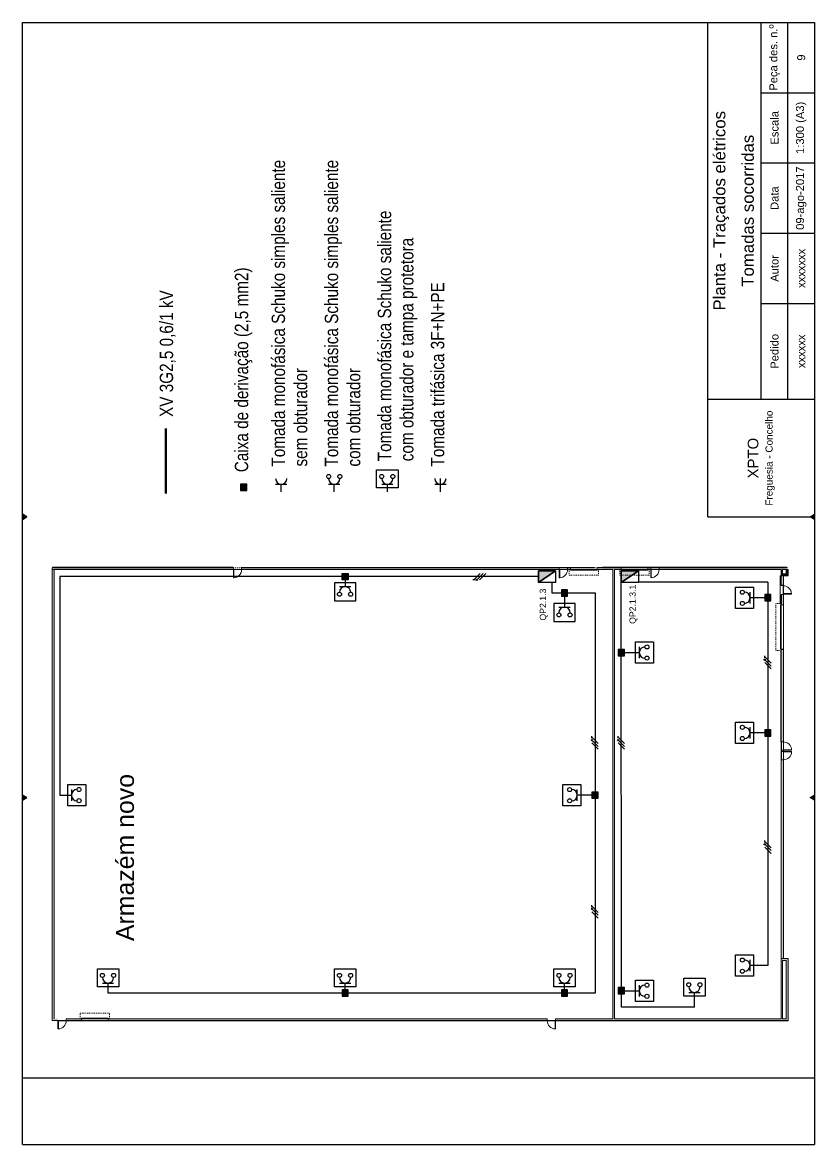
# Model space of a CAD drawing. Header units: millimetres. Extents: x -32 to 1412, y -324 to 2887.
# Drawn here: x 1309.3 to 1398.4, y 2330.8 to 2456.9 of the extents above; entities that cross this region are included whole.
import ezdxf

# ---------------------------------------------------------------- set-up
doc = ezdxf.new("R2010")
doc.units = ezdxf.units.MM
doc.header["$LTSCALE"] = 0.5
doc.linetypes.add('HIDDEN', pattern=[9.525, 6.35, -3.175])
doc.linetypes.add('Tracejado - 0_53_0_53', pattern=[0.00106, 0.00053, -0.00053])
doc.layers.get('0').update_dxf_attribs({"linetype": 'CONTINUOUS'})
doc.layers.add('aparelhagem', color=3, linetype='CONTINUOUS')
doc.layers.add('ESQUADRIA', color=7, linetype='CONTINUOUS')
for name, color, linetype, lineweight in [('Arq_Janelas_C', 7, 'CONTINUOUS', 9), ('Arq_Paredes', 7, 'CONTINUOUS', 5), ('Arq_Paredes_C', 7, 'CONTINUOUS', 9), ('Arq_pavimentos', 7, 'CONTINUOUS', 5), ('Arq_Portas', 7, 'CONTINUOUS', 5), ('Arq_Portas Folhas C', 7, 'CONTINUOUS', 9), ('arquitetura', 252, 'CONTINUOUS', 5), ('ESQUEMA', 3, 'CONTINUOUS', 0), ('quadros eletricos', 3, 'CONTINUOUS', 30)]:
    doc.layers.add(name, color=color, linetype=linetype, lineweight=lineweight)
doc.styles.add('Arial nw', font='ARIALN.TTF')
doc.styles.add('ITED_3', font='romans.shx', dxfattribs={"width": 0.9, "height": 0.1})

msp = doc.modelspace()

# ---------------------------------------------------------------- hatches: boundary and pattern name
for points in [[(1309.835, 2401.333), (1309.336, 2401.621), (1309.336, 2401.045)], [(1397.949, 2401.333), (1398.448, 2401.621), (1398.448, 2401.045)], [(1309.835, 2369.769), (1309.336, 2370.057), (1309.336, 2369.481)], [(1397.949, 2369.769), (1398.448, 2370.057), (1398.448, 2369.481)]]:
    msp.add_hatch(color=7).paths.add_polyline_path(points)
at = {"layer": 'aparelhagem'}
h = msp.add_hatch(color=256, dxfattribs=at)
edge = h.paths.add_edge_path()
edge.add_arc((1360.446, 2394.251), 0.069, 0, 360)
h = msp.add_hatch(color=256, dxfattribs=at)
edge = h.paths.add_edge_path()
edge.add_arc((1392.835, 2385.269), 0.069, 0, 360)
h = msp.add_hatch(color=256, dxfattribs=at)
edge = h.paths.add_edge_path()
edge.add_arc((1373.395, 2376.232), 0.069, 0, 360)
h = msp.add_hatch(color=256, dxfattribs=at)
edge = h.paths.add_edge_path()
edge.add_arc((1376.358, 2376.233), 0.069, 0, 360)
h = msp.add_hatch(color=256, dxfattribs=at)
edge = h.paths.add_edge_path()
edge.add_arc((1392.835, 2364.518), 0.069, 0, 360)
h = msp.add_hatch(color=256, dxfattribs=at)
edge = h.paths.add_edge_path()
edge.add_arc((1373.395, 2357.26), 0.069, 0, 360)
at = {"layer": 'Arq_Paredes'}
for points in [[(1318.939, 2395.609), (1312.903, 2395.609), (1312.903, 2395.409), (1318.939, 2395.409)], [(1312.889, 2395.409), (1312.663, 2395.409), (1312.663, 2344.686), (1312.889, 2344.686), (1312.889, 2394.768)], [(1375.949, 2395.409), (1375.749, 2395.409), (1375.749, 2344.912), (1375.949, 2344.912), (1375.949, 2379.477)], [(1394.858, 2395.409), (1394.708, 2395.409), (1394.708, 2394.936), (1394.858, 2394.936)], [(1395.237, 2394.71), (1395.237, 2394.936), (1394.708, 2394.936), (1394.708, 2394.71), (1394.934, 2394.71)], [(1395.463, 2394.71), (1395.463, 2395.409), (1395.237, 2395.409), (1395.237, 2394.71)], [(1394.858, 2351.461), (1394.708, 2351.461), (1394.708, 2344.912), (1394.858, 2344.912)], [(1395.463, 2344.686), (1395.463, 2351.687), (1395.237, 2351.687), (1395.237, 2344.686)]]:
    msp.add_hatch(color=252, dxfattribs=at).paths.add_polyline_path(points, flags=0)
h = msp.add_hatch(color=252, dxfattribs=at)
h.paths.add_polyline_path([(1395.223, 2395.409), (1395.223, 2395.649), (1380.953, 2395.649), (1380.953, 2395.409), (1394.858, 2395.409)], flags=0)
h.paths.add_polyline_path([(1380.023, 2395.409), (1380.023, 2395.649), (1379.688, 2395.649), (1379.688, 2395.409)], flags=0)
h.paths.add_polyline_path([(1376.688, 2395.649), (1373.988, 2395.649), (1373.988, 2395.409), (1376.688, 2395.409)], flags=0)
h.paths.add_polyline_path([(1370.988, 2395.409), (1370.988, 2395.649), (1370.653, 2395.649), (1370.653, 2395.409)], flags=0)
h.paths.add_polyline_path([(1369.723, 2395.649), (1333.994, 2395.649), (1333.994, 2395.409), (1369.723, 2395.409)], flags=0)
h.paths.add_polyline_path([(1333.064, 2395.649), (1318.939, 2395.649), (1318.939, 2395.409), (1333.064, 2395.409)], flags=0)
h = msp.add_hatch(color=252, dxfattribs=at)
h.dxf.hatch_style = 1
h.paths.add_polyline_path([(1394.708, 2394.71), (1394.708, 2393.658), (1394.934, 2393.658), (1394.934, 2394.71)])
h.paths.add_polyline_path([(1394.708, 2374.02), (1394.708, 2351.687), (1394.934, 2351.687), (1394.934, 2374.02)])
h.paths.add_polyline_path([(1394.708, 2386.458), (1394.708, 2386.308), (1394.708, 2376.023), (1394.934, 2376.023), (1394.934, 2386.458)])
h.paths.add_polyline_path([(1394.708, 2392.583), (1394.708, 2391.608), (1394.708, 2391.458), (1394.934, 2391.458), (1394.934, 2392.583)])
h.paths.add_polyline_path([(1395.237, 2351.687), (1394.708, 2351.687), (1394.708, 2351.461), (1395.237, 2351.461)])
h = msp.add_hatch(color=252, dxfattribs=at)
h.paths.add_polyline_path([(1395.237, 2344.912), (1369.307, 2344.912), (1369.307, 2344.686), (1395.237, 2344.686)], flags=0)
h.paths.add_polyline_path([(1368.377, 2344.686), (1368.377, 2344.912), (1318.967, 2344.912), (1318.967, 2344.686), (1366.146, 2344.686)], flags=0)
h.paths.add_polyline_path([(1315.967, 2344.912), (1314.258, 2344.912), (1314.258, 2344.686), (1315.967, 2344.686)], flags=0)
h.paths.add_polyline_path([(1313.328, 2344.686), (1313.328, 2344.912), (1312.889, 2344.912), (1312.889, 2344.686)], flags=0)
at = {"layer": 'quadros eletricos', "ltscale": 10}
for points in [[(1334.565, 2405.003), (1333.86, 2405.003), (1333.86, 2404.299), (1334.565, 2404.299)], [(1345.994, 2394.255), (1345.289, 2394.255), (1345.289, 2394.96), (1345.994, 2394.96)], [(1370.67, 2393.131), (1369.965, 2393.131), (1369.965, 2392.427), (1370.67, 2392.427)], [(1393.544, 2392.586), (1392.839, 2392.586), (1392.839, 2391.881), (1393.544, 2391.881)], [(1376.371, 2385.721), (1377.075, 2385.721), (1377.075, 2386.426), (1376.371, 2386.426)], [(1393.544, 2377.393), (1392.839, 2377.393), (1392.839, 2376.688), (1393.544, 2376.688)], [(1374.113, 2370.396), (1373.408, 2370.396), (1373.408, 2369.691), (1374.113, 2369.691)], [(1345.994, 2348.153), (1345.289, 2348.153), (1345.289, 2347.449), (1345.994, 2347.449)], [(1370.67, 2348.153), (1369.965, 2348.153), (1369.965, 2347.449), (1370.67, 2347.449)], [(1376.371, 2347.698), (1377.075, 2347.698), (1377.075, 2348.402), (1376.371, 2348.402)]]:
    msp.add_hatch(color=256, dxfattribs=at).paths.add_polyline_path(points)
at = {"layer": 'quadros eletricos'}
for points in [[(1367.385, 2393.954), (1369.315, 2395.261), (1367.385, 2395.261)], [(1376.709, 2393.954), (1378.639, 2395.261), (1376.709, 2395.261)]]:
    msp.add_hatch(color=256, dxfattribs=at).paths.add_polyline_path(points)

# ---------------------------------------------------------------- linework, layer by layer
msp.add_line((1386.446, 2401.333), (1398.448, 2401.333))
at = {"color": 252}
for p, q in [((1394.708, 2392.583), (1394.708, 2391.608)), ((1394.708, 2386.458), (1394.934, 2386.458)), ((1394.708, 2376.023), (1394.708, 2386.308)), ((1394.708, 2376.023), (1394.708, 2374.02))]:
    msp.add_line(p, q, dxfattribs=at)
at = {"color": 7}
for points in [[(1309.835, 2401.333), (1309.336, 2401.621), (1309.336, 2401.045)], [(1397.949, 2401.333), (1398.448, 2401.621), (1398.448, 2401.045)], [(1309.835, 2369.769), (1309.336, 2370.057), (1309.336, 2369.481)]]:
    msp.add_lwpolyline(points, close=True, dxfattribs=at)
at = {"layer": 'aparelhagem'}
for p, q in [((1360.129, 2394.251), (1360.842, 2394.964)), ((1360.446, 2394.251), (1361.158, 2394.964)), ((1360.763, 2394.251), (1361.475, 2394.964)), ((1360.246, 2394.251), (1360.012, 2394.251)), ((1392.835, 2385.468), (1392.835, 2385.703)), ((1392.835, 2385.585), (1393.548, 2384.873)), ((1392.835, 2385.269), (1393.548, 2384.556)), ((1392.835, 2384.952), (1393.548, 2384.239)), ((1373.395, 2376.432), (1373.395, 2376.666)), ((1376.358, 2376.432), (1376.358, 2376.667)), ((1373.395, 2376.549), (1374.108, 2375.836)), ((1373.395, 2376.232), (1374.108, 2375.519)), ((1373.395, 2375.915), (1374.108, 2375.202)), ((1376.358, 2376.55), (1377.071, 2375.837)), ((1376.358, 2376.233), (1377.071, 2375.52)), ((1376.358, 2375.916), (1377.071, 2375.203)), ((1392.835, 2364.718), (1392.835, 2364.952)), ((1392.835, 2364.835), (1393.548, 2364.123)), ((1392.835, 2364.518), (1393.548, 2363.806)), ((1392.835, 2364.202), (1393.548, 2363.489)), ((1373.395, 2357.46), (1373.395, 2357.694)), ((1373.395, 2357.577), (1374.108, 2356.865)), ((1373.395, 2357.26), (1374.108, 2356.548)), ((1373.395, 2356.944), (1374.108, 2356.231))]:
    msp.add_line(p, q, dxfattribs=at)
for centre in [(1360.446, 2394.251), (1360.446, 2394.251), (1392.835, 2385.269), (1392.835, 2385.269), (1373.395, 2376.232), (1373.395, 2376.232), (1376.358, 2376.233), (1376.358, 2376.233), (1392.835, 2364.518), (1392.835, 2364.518), (1373.395, 2357.26), (1373.395, 2357.26)]:
    msp.add_circle(centre, 0.069, dxfattribs=at)
at = {"layer": 'Arq_Janelas_C', "color": 252}
for p, q in [((1394.708, 2393.658), (1394.708, 2393.626)), ((1394.88, 2393.626), (1394.708, 2393.626)), ((1394.934, 2393.639), (1394.88, 2393.639)), ((1394.88, 2393.639), (1394.88, 2393.595)), ((1394.924, 2393.595), (1394.88, 2393.595)), ((1394.902, 2393.595), (1394.902, 2392.646)), ((1394.924, 2393.639), (1394.924, 2393.595)), ((1394.934, 2393.658), (1394.934, 2393.639)), ((1394.88, 2392.615), (1394.708, 2392.615)), ((1394.708, 2392.583), (1394.708, 2392.615)), ((1394.88, 2392.646), (1394.88, 2392.602)), ((1394.924, 2392.646), (1394.88, 2392.646)), ((1394.934, 2392.602), (1394.88, 2392.602)), ((1394.924, 2392.602), (1394.924, 2392.646)), ((1394.934, 2392.584), (1394.934, 2392.602))]:
    msp.add_line(p, q, dxfattribs=at)
at = {"layer": 'Arq_Paredes_C', "color": 252}
for p, q in [((1318.939, 2395.609), (1312.903, 2395.609)), ((1333.064, 2395.649), (1319.139, 2395.649)), ((1333.064, 2395.409), (1333.064, 2395.649)), ((1369.723, 2395.649), (1333.994, 2395.649)), ((1333.994, 2395.649), (1333.994, 2395.409)), ((1369.723, 2395.409), (1369.723, 2395.649)), ((1370.988, 2395.649), (1370.653, 2395.649)), ((1370.653, 2395.649), (1370.653, 2395.409)), ((1370.988, 2395.409), (1370.988, 2395.649)), ((1376.688, 2395.649), (1373.988, 2395.649)), ((1373.988, 2395.649), (1373.988, 2395.409)), ((1376.688, 2395.409), (1376.688, 2395.649)), ((1380.023, 2395.649), (1379.688, 2395.649)), ((1379.688, 2395.649), (1379.688, 2395.409)), ((1380.023, 2395.409), (1380.023, 2395.649)), ((1395.223, 2395.649), (1380.953, 2395.649)), ((1380.953, 2395.649), (1380.953, 2395.409)), ((1312.663, 2395.409), (1333.064, 2395.409)), ((1312.889, 2344.912), (1312.889, 2395.409)), ((1333.994, 2395.409), (1369.723, 2395.409)), ((1370.653, 2395.409), (1370.988, 2395.409)), ((1373.988, 2395.409), (1375.749, 2395.409)), ((1375.749, 2395.409), (1375.749, 2344.912)), ((1375.949, 2395.409), (1376.688, 2395.409)), ((1375.949, 2344.912), (1375.949, 2395.409)), ((1379.688, 2395.409), (1380.023, 2395.409)), ((1380.953, 2395.409), (1394.708, 2395.409)), ((1394.708, 2395.409), (1394.708, 2393.658)), ((1394.858, 2395.409), (1395.463, 2395.409)), ((1394.858, 2394.936), (1394.858, 2395.409)), ((1395.237, 2394.936), (1394.858, 2394.936)), ((1394.934, 2394.71), (1395.463, 2394.71)), ((1394.934, 2393.658), (1394.934, 2394.71)), ((1395.463, 2395.409), (1395.237, 2395.409)), ((1395.237, 2395.409), (1395.237, 2394.936)), ((1395.463, 2394.71), (1395.463, 2395.409)), ((1394.708, 2393.658), (1394.934, 2393.658)), ((1394.934, 2392.583), (1394.708, 2392.583)), ((1394.934, 2376.023), (1394.934, 2392.583)), ((1394.708, 2391.458), (1394.934, 2391.458)), ((1394.708, 2376.023), (1394.934, 2376.023)), ((1394.934, 2375.093), (1394.708, 2375.093)), ((1394.708, 2375.093), (1394.708, 2374.95)), ((1394.708, 2374.95), (1394.934, 2374.95)), ((1394.934, 2374.95), (1394.934, 2375.093)), ((1394.934, 2374.02), (1394.708, 2374.02)), ((1394.708, 2374.02), (1394.708, 2351.687)), ((1394.934, 2351.687), (1394.934, 2374.02)), ((1394.708, 2351.687), (1394.708, 2344.912)), ((1395.463, 2351.687), (1394.708, 2351.687)), ((1394.858, 2351.461), (1395.237, 2351.461)), ((1394.858, 2344.912), (1394.858, 2351.461)), ((1395.237, 2351.461), (1395.237, 2344.912)), ((1395.463, 2344.686), (1395.463, 2351.687)), ((1315.967, 2344.912), (1314.258, 2344.912)), ((1314.258, 2344.912), (1314.258, 2344.686)), ((1314.258, 2344.686), (1315.967, 2344.686)), ((1315.967, 2344.686), (1315.967, 2344.912)), ((1368.377, 2344.912), (1318.967, 2344.912)), ((1318.967, 2344.912), (1318.967, 2344.686)), ((1318.967, 2344.686), (1368.377, 2344.686)), ((1368.377, 2344.686), (1368.377, 2344.912)), ((1375.749, 2344.912), (1369.307, 2344.912)), ((1369.307, 2344.912), (1369.307, 2344.686)), ((1369.307, 2344.686), (1395.463, 2344.686)), ((1394.708, 2344.912), (1375.949, 2344.912)), ((1395.237, 2344.912), (1394.858, 2344.912))]:
    msp.add_line(p, q, dxfattribs=at)
at = {"layer": 'Arq_pavimentos', "color": 252}
for p, q in [((1333.994, 2395.409), (1333.064, 2395.409)), ((1370.653, 2395.409), (1369.723, 2395.409)), ((1380.953, 2395.409), (1380.023, 2395.409)), ((1394.934, 2394.71), (1394.589, 2394.71)), ((1394.589, 2394.71), (1394.589, 2391.608)), ((1395.463, 2394.71), (1394.934, 2394.71)), ((1394.924, 2392.646), (1394.924, 2393.576)), ((1394.934, 2392.583), (1394.934, 2393.658)), ((1394.934, 2386.458), (1394.934, 2391.458)), ((1394.934, 2375.093), (1394.934, 2376.023)), ((1394.934, 2374.02), (1394.934, 2374.95)), ((1314.258, 2344.686), (1313.328, 2344.686)), ((1313.328, 2344.686), (1314.258, 2344.686)), ((1318.967, 2344.686), (1315.967, 2344.686)), ((1315.967, 2344.686), (1318.967, 2344.686)), ((1369.307, 2344.688), (1368.377, 2344.688)), ((1368.377, 2344.686), (1369.307, 2344.686))]:
    msp.add_line(p, q, dxfattribs=at)
at = {"layer": 'Arq_Portas', "color": 252, "linetype": 'Tracejado - 0_53_0_53'}
for p, q in [((1370.838, 2395.409), (1374.138, 2395.409)), ((1370.838, 2395.409), (1370.838, 2394.774)), ((1370.838, 2394.774), (1374.138, 2394.774)), ((1374.138, 2395.409), (1374.138, 2394.774)), ((1376.538, 2395.409), (1379.838, 2395.409)), ((1376.538, 2395.409), (1376.538, 2394.774)), ((1376.538, 2394.774), (1379.838, 2394.774)), ((1379.838, 2395.409), (1379.838, 2394.774)), ((1394.073, 2391.608), (1394.073, 2386.308)), ((1394.708, 2391.608), (1394.073, 2391.608)), ((1394.708, 2391.608), (1394.708, 2386.308)), ((1394.708, 2386.308), (1394.073, 2386.308)), ((1315.817, 2345.547), (1319.117, 2345.547)), ((1315.817, 2344.912), (1315.817, 2345.547)), ((1319.117, 2344.912), (1319.117, 2345.547)), ((1315.817, 2344.912), (1319.117, 2344.912))]:
    msp.add_line(p, q, dxfattribs=at)
at = {"layer": 'Arq_Portas', "color": 252}
for centre, start, end in [((1333.064, 2395.409), 273.0763, 0), ((1369.723, 2395.409), 273.0763, 0), ((1380.023, 2395.409), 273.0763, 0), ((1394.924, 2392.646), 3.0763, 90), ((1394.934, 2375.093), 3.0763, 90), ((1394.934, 2374.95), 270, 356.9237), ((1313.328, 2344.686), 273.0763, 0), ((1369.307, 2344.686), 180, 266.9237)]:
    msp.add_arc(centre, 0.932, start, end, dxfattribs=at)
at = {"layer": 'Arq_Portas Folhas C', "color": 252}
for p, q in [((1333.064, 2395.409), (1333.064, 2394.479)), ((1333.064, 2395.409), (1333.114, 2395.409)), ((1333.064, 2394.479), (1333.114, 2394.479)), ((1333.114, 2395.409), (1333.114, 2394.479)), ((1369.723, 2395.409), (1369.723, 2394.479)), ((1369.723, 2395.409), (1369.773, 2395.409)), ((1369.723, 2394.479), (1369.773, 2394.479)), ((1369.773, 2395.409), (1369.773, 2394.479)), ((1373.988, 2395.409), (1370.988, 2395.409)), ((1370.988, 2395.409), (1370.988, 2395.333)), ((1370.988, 2395.333), (1373.988, 2395.333)), ((1373.988, 2395.333), (1373.988, 2395.409)), ((1379.688, 2395.409), (1376.688, 2395.409)), ((1376.688, 2395.409), (1376.688, 2395.333)), ((1376.688, 2395.333), (1379.688, 2395.333)), ((1379.688, 2395.333), (1379.688, 2395.409)), ((1380.023, 2395.409), (1380.023, 2394.479)), ((1380.023, 2395.409), (1380.073, 2395.409)), ((1380.073, 2395.409), (1380.073, 2394.479)), ((1394.924, 2392.696), (1395.854, 2392.696)), ((1394.924, 2392.646), (1394.924, 2392.696)), ((1394.924, 2392.646), (1395.854, 2392.646)), ((1395.854, 2392.646), (1395.854, 2392.696)), ((1394.708, 2391.458), (1394.632, 2391.458)), ((1394.632, 2391.458), (1394.632, 2386.458)), ((1394.708, 2386.458), (1394.708, 2391.458)), ((1394.632, 2386.458), (1394.708, 2386.458)), ((1394.934, 2375.143), (1395.864, 2375.143)), ((1394.934, 2375.093), (1394.934, 2375.143)), ((1394.934, 2375.093), (1395.864, 2375.093)), ((1394.934, 2374.95), (1395.864, 2374.95)), ((1394.934, 2374.95), (1394.934, 2374.9)), ((1394.934, 2374.9), (1395.864, 2374.9)), ((1395.864, 2375.093), (1395.864, 2375.143)), ((1395.864, 2374.95), (1395.864, 2374.9)), ((1313.328, 2344.686), (1313.328, 2343.756)), ((1313.378, 2344.686), (1313.378, 2343.756)), ((1315.967, 2344.988), (1318.967, 2344.988)), ((1315.967, 2344.912), (1315.967, 2344.988)), ((1318.967, 2344.912), (1315.967, 2344.912)), ((1318.967, 2344.988), (1318.967, 2344.912)), ((1369.257, 2344.686), (1369.257, 2343.756)), ((1369.307, 2344.686), (1369.257, 2344.686)), ((1369.307, 2344.686), (1369.307, 2343.756)), ((1313.328, 2343.756), (1313.378, 2343.756)), ((1369.307, 2343.756), (1369.257, 2343.756))]:
    msp.add_line(p, q, dxfattribs=at)
at = {"layer": 'arquitetura', "color": 252}
for p, q in [((1312.668, 2395.609), (1332.993, 2395.609)), ((1312.668, 2395.609), (1312.668, 2344.709)), ((1312.698, 2395.639), (1332.993, 2395.639)), ((1312.728, 2395.669), (1332.993, 2395.669)), ((1333.893, 2395.639), (1373.673, 2395.639)), ((1333.893, 2395.609), (1373.673, 2395.609)), ((1374.573, 2395.669), (1395.338, 2395.669)), ((1374.573, 2395.639), (1395.368, 2395.639)), ((1374.573, 2395.609), (1395.398, 2395.609)), ((1312.668, 2344.709), (1395.398, 2344.709))]:
    msp.add_line(p, q, dxfattribs=at)
at = {"layer": 'arquitetura', "color": 252, "linetype": 'HIDDEN', "ltscale": 0.04}
for p, q in [((1332.993, 2395.609), (1333.893, 2395.609)), ((1373.673, 2395.609), (1374.573, 2395.609))]:
    msp.add_line(p, q, dxfattribs=at)
at = {"layer": 'ESQUADRIA'}
for p, q in [((1309.336, 2330.764), (1309.336, 2456.912)), ((1309.336, 2456.912), (1398.448, 2456.912)), ((1386.446, 2401.333), (1386.446, 2456.912)), ((1392.447, 2414.567), (1392.447, 2456.912)), ((1395.448, 2414.567), (1395.448, 2456.912)), ((1398.448, 2456.912), (1398.448, 2393.832)), ((1392.447, 2449.012), (1398.448, 2449.012)), ((1392.447, 2441.111), (1398.448, 2441.111)), ((1392.447, 2433.211), (1398.448, 2433.211)), ((1392.447, 2425.31), (1398.448, 2425.31)), ((1392.447, 2414.567), (1392.447, 2425.31)), ((1386.446, 2414.567), (1398.448, 2414.567)), ((1398.448, 2393.832), (1398.448, 2330.764)), ((1309.336, 2338.265), (1398.448, 2338.265)), ((1309.336, 2330.764), (1398.448, 2330.764))]:
    msp.add_line(p, q, dxfattribs=at)
msp.add_lwpolyline([(1397.949, 2369.769), (1398.448, 2370.057), (1398.448, 2369.481)], close=True, dxfattribs=at)
at = {"layer": 'ESQUEMA', "lineweight": 50}
msp.add_line((1325.456, 2403.954), (1325.456, 2411.26), dxfattribs=at)
at = {"layer": 'quadros eletricos', "lineweight": 30}
for p, q in [((1337.813, 2405.003), (1339.078, 2405.003)), ((1338.445, 2404.16), (1338.445, 2405.003)), ((1343.783, 2405.003), (1345.049, 2405.003)), ((1344.416, 2404.16), (1344.416, 2405.003)), ((1349.753, 2405.003), (1351.019, 2405.003)), ((1350.386, 2404.16), (1350.386, 2405.003)), ((1355.724, 2405.003), (1356.989, 2405.003)), ((1356.357, 2404.16), (1356.357, 2405.636)), ((1345.632, 2394.337), (1345.632, 2393.493)), ((1345, 2393.493), (1346.265, 2393.493)), ((1370.317, 2392.427), (1370.317, 2391.172)), ((1391.188, 2391.601), (1391.188, 2392.866)), ((1392.839, 2392.233), (1391.188, 2392.233)), ((1369.685, 2391.172), (1370.95, 2391.172)), ((1377.075, 2386.073), (1378.726, 2386.073)), ((1378.726, 2386.706), (1378.726, 2385.441)), ((1391.188, 2376.408), (1391.188, 2377.673)), ((1392.839, 2377.04), (1391.188, 2377.04)), ((1314.846, 2370.676), (1314.846, 2369.411)), ((1371.757, 2369.411), (1371.757, 2370.676)), ((1314.002, 2370.044), (1314.846, 2370.044)), ((1373.408, 2370.044), (1371.757, 2370.044)), ((1391.188, 2350.25), (1391.188, 2351.516)), ((1392.839, 2350.883), (1391.188, 2350.883)), ((1318.333, 2348.915), (1319.599, 2348.915)), ((1318.966, 2348.072), (1318.966, 2348.915)), ((1345, 2348.915), (1346.265, 2348.915)), ((1345.632, 2348.072), (1345.632, 2348.915)), ((1369.685, 2348.915), (1370.95, 2348.915)), ((1370.317, 2348.072), (1370.317, 2348.915)), ((1377.075, 2348.05), (1378.726, 2348.05)), ((1378.726, 2348.683), (1378.726, 2347.417)), ((1384.298, 2347.868), (1385.564, 2347.868)), ((1384.931, 2346.217), (1384.931, 2347.868))]:
    msp.add_line(p, q, dxfattribs=at)
at = {"layer": 'quadros eletricos'}
for p, q in [((1369.315, 2395.261), (1367.385, 2393.954)), ((1378.639, 2395.261), (1376.709, 2393.954))]:
    msp.add_line(p, q, dxfattribs=at)
at = {"layer": 'quadros eletricos', "ltscale": 10}
for points in [[(1349.184, 2404.595), (1349.184, 2406.623), (1351.588, 2406.623), (1351.588, 2404.595), (1349.184, 2404.595)], [(1367.385, 2394.607), (1313.525, 2394.607), (1313.525, 2370.044), (1314.002, 2370.044)], [(1368.882, 2393.954), (1368.882, 2392.779), (1373.752, 2392.779), (1373.752, 2347.801), (1318.966, 2347.801), (1318.966, 2348.072)], [(1344.43, 2393.901), (1344.43, 2391.874), (1346.835, 2391.874), (1346.835, 2393.901), (1344.43, 2393.901)], [(1384.931, 2346.217), (1376.723, 2346.217), (1376.709, 2393.954)], [(1393.192, 2393.987), (1378.639, 2393.987)], [(1391.596, 2391.031), (1389.569, 2391.031), (1389.569, 2393.436), (1391.596, 2393.436), (1391.596, 2391.031)], [(1393.192, 2393.987), (1393.192, 2393.987), (1393.192, 2350.883), (1392.839, 2350.883)], [(1369.115, 2391.58), (1369.115, 2389.552), (1371.52, 2389.552), (1371.52, 2391.58), (1369.115, 2391.58)], [(1378.318, 2387.275), (1380.346, 2387.275), (1380.346, 2384.871), (1378.318, 2384.871), (1378.318, 2387.275)], [(1391.596, 2375.838), (1389.569, 2375.838), (1389.569, 2378.243), (1391.596, 2378.243), (1391.596, 2375.838)], [(1314.438, 2371.246), (1316.466, 2371.246), (1316.466, 2368.841), (1314.438, 2368.841), (1314.438, 2371.246)], [(1372.165, 2368.841), (1370.138, 2368.841), (1370.138, 2371.246), (1372.165, 2371.246), (1372.165, 2368.841)], [(1391.596, 2349.681), (1389.569, 2349.681), (1389.569, 2352.085), (1391.596, 2352.085), (1391.596, 2349.681)], [(1317.764, 2348.507), (1317.764, 2350.535), (1320.168, 2350.535), (1320.168, 2348.507), (1317.764, 2348.507)], [(1344.43, 2348.507), (1344.43, 2350.535), (1346.835, 2350.535), (1346.835, 2348.507), (1344.43, 2348.507)], [(1369.115, 2348.507), (1369.115, 2350.535), (1371.52, 2350.535), (1371.52, 2348.507), (1369.115, 2348.507)], [(1378.318, 2349.252), (1380.346, 2349.252), (1380.346, 2346.848), (1378.318, 2346.848), (1378.318, 2349.252)], [(1383.729, 2347.46), (1383.729, 2349.488), (1386.133, 2349.488), (1386.133, 2347.46), (1383.729, 2347.46)]]:
    msp.add_lwpolyline(points, dxfattribs=at)
for points in [[(1334.565, 2405.003), (1333.86, 2405.003), (1333.86, 2404.299), (1334.565, 2404.299)], [(1345.994, 2394.255), (1345.289, 2394.255), (1345.289, 2394.96), (1345.994, 2394.96)], [(1370.67, 2393.131), (1369.965, 2393.131), (1369.965, 2392.427), (1370.67, 2392.427)], [(1393.544, 2392.586), (1392.839, 2392.586), (1392.839, 2391.881), (1393.544, 2391.881)], [(1376.371, 2385.721), (1377.075, 2385.721), (1377.075, 2386.426), (1376.371, 2386.426)], [(1393.544, 2377.393), (1392.839, 2377.393), (1392.839, 2376.688), (1393.544, 2376.688)], [(1374.113, 2370.396), (1373.408, 2370.396), (1373.408, 2369.691), (1374.113, 2369.691)], [(1345.994, 2348.153), (1345.289, 2348.153), (1345.289, 2347.449), (1345.994, 2347.449)], [(1370.67, 2348.153), (1369.965, 2348.153), (1369.965, 2347.449), (1370.67, 2347.449)], [(1376.371, 2347.698), (1377.075, 2347.698), (1377.075, 2348.402), (1376.371, 2348.402)]]:
    msp.add_lwpolyline(points, close=True, dxfattribs=at)
at = {"layer": 'quadros eletricos'}
for points in [[(1369.315, 2393.954), (1367.385, 2393.954), (1367.385, 2395.261), (1369.315, 2395.261)], [(1378.639, 2393.954), (1376.709, 2393.954), (1376.709, 2395.261), (1378.639, 2395.261)]]:
    msp.add_lwpolyline(points, close=True, dxfattribs=at)
for points in [[(1367.385, 2393.954), (1369.315, 2395.261), (1367.385, 2395.261), (1367.385, 2393.954)], [(1376.709, 2393.954), (1378.639, 2395.261), (1376.709, 2395.261), (1376.709, 2393.954)]]:
    msp.add_lwpolyline(points, dxfattribs=at)
at = {"layer": 'quadros eletricos', "lineweight": 30}
for centre in [(1343.783, 2405.865), (1345.039, 2405.865), (1349.753, 2405.865), (1351.009, 2405.865), (1390.326, 2392.857), (1345, 2392.632), (1346.256, 2392.631), (1390.327, 2391.601), (1369.685, 2390.31), (1370.941, 2390.31), (1379.588, 2386.706), (1379.588, 2385.45), (1390.326, 2377.664), (1390.327, 2376.408), (1315.708, 2370.676), (1370.895, 2370.667), (1315.708, 2369.42), (1370.896, 2369.411), (1390.326, 2351.506), (1390.327, 2350.25), (1318.333, 2349.777), (1319.589, 2349.777), (1345, 2349.777), (1346.256, 2349.777), (1369.685, 2349.777), (1370.941, 2349.777), (1379.588, 2348.683), (1384.298, 2348.729), (1385.554, 2348.73), (1379.588, 2347.426)]:
    msp.add_circle(centre, 0.229, dxfattribs=at)
for centre, start, end in [((1338.445, 2405.636), 180, 0), ((1344.416, 2405.636), 180, 0), ((1350.386, 2405.636), 180, 0), ((1356.357, 2405.636), 180, 0), ((1345.632, 2392.86), 0, 180), ((1390.556, 2392.233), 270, 90), ((1370.317, 2390.539), 0, 180), ((1379.359, 2386.073), 90, 270), ((1390.556, 2377.04), 270, 90), ((1315.479, 2370.044), 90, 270), ((1371.125, 2370.044), 270, 90), ((1390.556, 2350.883), 270, 90), ((1318.966, 2349.548), 180, 0), ((1345.632, 2349.548), 180, 0), ((1370.317, 2349.548), 180, 0), ((1379.359, 2348.05), 90, 270), ((1384.931, 2348.501), 180, 0)]:
    msp.add_arc(centre, 0.633, start, end, dxfattribs=at)

# ---------------------------------------------------------------- texts
at = {"insert": (1320.893, 2363.031), "char_height": 2, "attachment_point": 5, "rotation": 90, "style": 'Arial nw'}
msp.add_mtext_dynamic_manual_height_columns('{\\fArial|b0|i0|c0|p34;Armazém novo}', width=29.85448, gutter_width=2, heights=[3.301], dxfattribs=at)
at = {"layer": 'ESQUADRIA', "attachment_point": 5, "rotation": 90, "style": 'ITED_3'}
for s, width, heights, insert, char_height in [('{\\fArial|b0|i0|c0|p34;\\W1;Peça des. n.º}', 7.86721, [0], (1393.947, 2452.962), 0.90012), ('{\\fArial|b0|i0|c0|p34;\\W1;9}', 12.97873, [3.282], (1396.948, 2452.962), 0.90012), ('{\\fArial|b0|i0|c0|p34;\\W1;1:300 (A3)}', 15.21382, [2.511], (1396.948, 2445.061), 0.90012), ('{\\fArial|b0|i0|c0|p34;\\W1;Planta - Traçados elétricos}', 83.62114, [5.133], (1387.946, 2435.74), 1.35019), ('{\\fArial|b0|i0|c0|p34;\\W1;Escala}', 3.38711, [0], (1393.947, 2445.061), 0.90012), ('{\\fArial|b0|i0|c0|p34;\\W1;Tomadas socorridas}', 41.46559, [5.133], (1390.947, 2435.74), 1.35019), ('{\\fArial|b0|i0|c0|p34;\\W1;09-ago-2017}', 15.14479, [3.742], (1396.948, 2437.161), 0.90012), ('{\\fArial|b0|i0|c0|p34;\\W1;Data}', 3.38711, [0], (1393.947, 2437.161), 0.90012), ('{\\fArial|b0|i0|c0|p34;\\W1;xxxxxxx}', 12.95603, [0], (1396.948, 2429.261), 0.90012), ('{\\fArial|b0|i0|c0|p34;\\W1;Autor}', 3.38711, [0], (1393.947, 2429.261), 0.90012), ('{\\fArial|b0|i0|c0|p34;\\W1;Pedido}', 3.38711, [0.655], (1393.947, 2419.939), 0.90012), ('{\\fArial|b0|i0|c0|p34;\\W1;xxxxxx}', 18.13399, [0], (1396.948, 2419.939), 0.90012), ('{\\fArial|b0|i0|c0|p34;\\H0.49993x;\\W1;XPTO\\P\\H0.66667x;Freguesia - Concelho}', 25.11269, [13.135], (1392.447, 2407.932), 2.40033)]:
    msp.add_mtext_dynamic_manual_height_columns(s, width=width, gutter_width=0.5, heights=heights, dxfattribs=dict(at, insert=insert, char_height=char_height))
at = {"layer": 'quadros eletricos', "rotation": 90, "style": 'Arial nw'}
for s, width, heights, insert, char_height, attachment_point in [('Tomada monofásica Schuko simples saliente\\Psem obturador', 45.6431, [4.474], (1337.376, 2406.984), 1.5, 1), ('Tomada monofásica Schuko simples saliente\\Pcom obturador', 45.6431, [4.474], (1343.346, 2406.984), 1.5, 1), ('Tomada monofásica Schuko saliente\\Pcom obturador e tampa protetora', 45.6431, [4.474], (1349.317, 2407.58), 1.5, 1), ('Caixa de derivação (2,5 mm2)', 26.7971, [1.618], (1334.212, 2406.351), 1.5, 4), ('Tomada trifásica 3F+N+PE', 45.6431, [4.474], (1355.287, 2406.984), 1.5, 1), ('XV 3G2,5 0,6/1 kV', 39.9093, [2.855], (1324.786, 2412.562), 1.5, 1), ('{\\fArial|b0|i0|c0|p34;QP2.1.3}', 3.66252, [0.976], (1367.535, 2389.673), 0.7, 1), ('{\\fArial|b0|i0|c0|p34;QP2.1.3.1}', 3.66252, [0.976], (1377.626, 2389.302), 0.7, 1)]:
    msp.add_mtext_dynamic_manual_height_columns(s, width=width, gutter_width=2, heights=heights, dxfattribs=dict(at, insert=insert, char_height=char_height, attachment_point=attachment_point))

doc.saveas('drawing.dxf')
